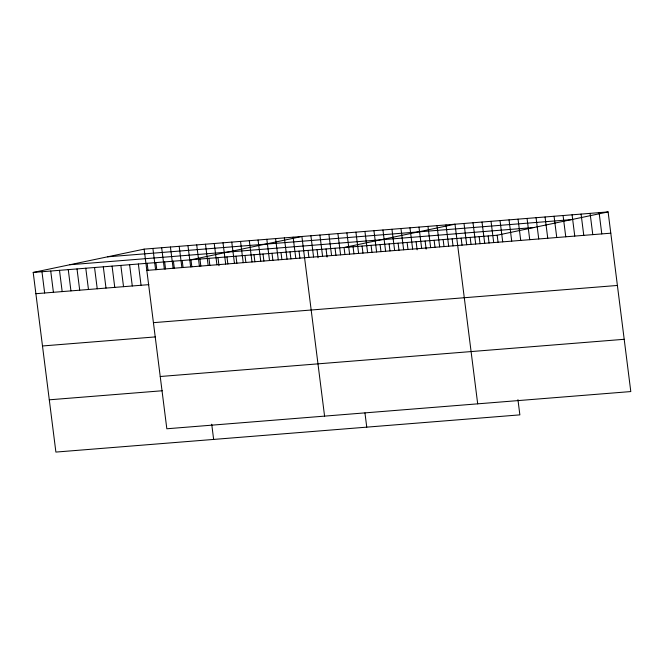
<?xml version="1.0" encoding="UTF-8"?>
<svg xmlns="http://www.w3.org/2000/svg" width="664" height="664" viewBox="0 0 664 664"><rect width="100%" height="100%" fill="white"/><g stroke="black" fill="none" stroke-linecap="round" stroke-linejoin="round"><path stroke-width="1" d="M517.945 399.662L519.862 414.867L55.892 452.076L33.2 272.439L144.138 249.133L608.108 211.924L630.8 391.561L166.83 428.77L144.138 249.133M33.2 272.439L497.17 235.23L608.108 211.924M107.526 256.827L571.496 219.618M69.811 264.745L533.781 227.536M146.819 270.397L610.797 233.188M35.889 293.704L148.844 284.648M153.425 322.662L617.395 285.454M42.488 345.969L155.442 336.905M160.223 376.505L624.201 339.296M49.294 399.811L162.248 390.756M599.102 212.646L601.783 233.911M590.097 213.368L592.778 234.633M581.083 214.09L583.772 235.355M572.077 214.812L574.767 236.077M563.072 215.534L565.761 236.799M554.066 216.256L556.756 237.521M545.061 216.979L547.75 238.243M536.055 217.701L538.745 238.965M527.05 218.423L529.731 239.687M518.044 219.145L520.725 240.409M509.031 219.867L511.72 241.132M500.025 220.589L502.714 241.854M497.17 235.23L498.066 242.318M491.02 221.311L493.709 242.576M488.164 235.952L489.061 243.041M482.014 222.033L484.703 243.298M479.159 236.674L480.055 243.763M473.009 222.755L475.698 244.02M470.154 237.397L471.05 244.485M464.003 223.477L466.692 244.742M461.148 238.119L462.044 245.207M477.69 403.837L454.998 224.2L344.06 247.514L344.956 254.594M452.142 238.841L453.039 245.929M445.992 224.922L448.673 246.186M443.137 239.563L444.025 246.651M436.987 225.644L439.668 246.908M434.123 240.285L435.02 247.373M427.973 226.366L430.662 247.631M425.118 241.007L426.147 249.108M418.967 227.088L421.657 248.353M416.112 241.729L417.141 249.83M409.962 227.818L412.651 249.075M407.107 242.451L408.003 249.539M400.956 228.541L403.646 249.797M398.101 243.173L398.998 250.262M391.951 229.263L394.64 250.519M389.096 243.895L389.992 250.984M382.945 229.985L385.626 251.241M380.09 244.618L380.987 251.706M373.94 230.707L376.621 251.963M371.085 245.34L371.973 252.428M364.934 231.429L367.615 252.685M362.071 246.062L362.967 253.15M355.921 232.151L358.61 253.416M353.065 246.784L353.962 253.872M346.915 232.873L349.604 254.138M364.951 412.892L366.752 427.143M337.91 233.595L340.599 254.86M335.054 248.236L335.951 255.316M328.904 234.317L331.593 255.582M326.049 248.958L327.07 257.051M319.899 235.039L322.588 256.304M317.043 249.681L318.064 257.781M310.893 235.762L313.574 257.026M308.038 250.403L308.934 257.491M324.58 416.12L301.888 236.484L190.95 259.79L191.846 266.878M299.032 251.125L299.921 258.213M293.123 237.181L295.804 258.445M290.019 251.847L290.915 258.935M284.358 237.886L287.039 259.151M281.013 252.569L281.909 259.657M275.593 238.592L278.282 259.856M272.008 253.291L272.904 260.379M266.828 239.297L269.518 260.554M263.002 254.013L263.898 261.101M258.064 239.994L260.753 261.259M253.997 254.735L254.893 261.823M249.299 240.7L251.988 261.965M244.991 255.457L245.887 262.546M240.534 241.406L243.223 262.662M235.986 256.179L236.882 263.268M231.769 242.103L234.458 263.367M226.98 256.902L227.868 263.99M223.013 242.808L225.694 264.073M217.966 257.624L218.996 265.724M214.248 243.514L216.929 264.77M208.961 258.346L209.857 265.434M205.483 244.211L208.164 265.476M199.955 259.068L200.852 266.156M196.718 244.916L199.407 266.181M211.725 424.221L213.642 439.427M187.953 245.622L190.643 266.878M182.185 260.495L183.081 267.584M179.189 246.319L181.878 267.584M173.42 261.193L174.317 268.281M170.424 247.025L173.113 268.289M164.655 261.898L165.552 268.986M161.659 247.73L164.348 268.995M155.899 262.604L156.787 269.692M152.894 248.427L155.583 269.692M147.134 263.301L148.03 270.389M138.369 264.006L141.05 285.271M129.605 264.712L132.285 285.976M120.84 265.409L123.529 286.674M112.075 266.115L114.764 287.379M103.31 266.82L105.999 288.085M94.545 267.517L97.234 288.782M85.78 268.223L88.47 289.487M77.016 268.928L79.705 290.193M68.259 269.625L70.94 290.89M59.494 270.331L62.175 291.596M50.73 271.036L53.41 292.301M41.965 271.734L44.654 292.998"/></g></svg>
